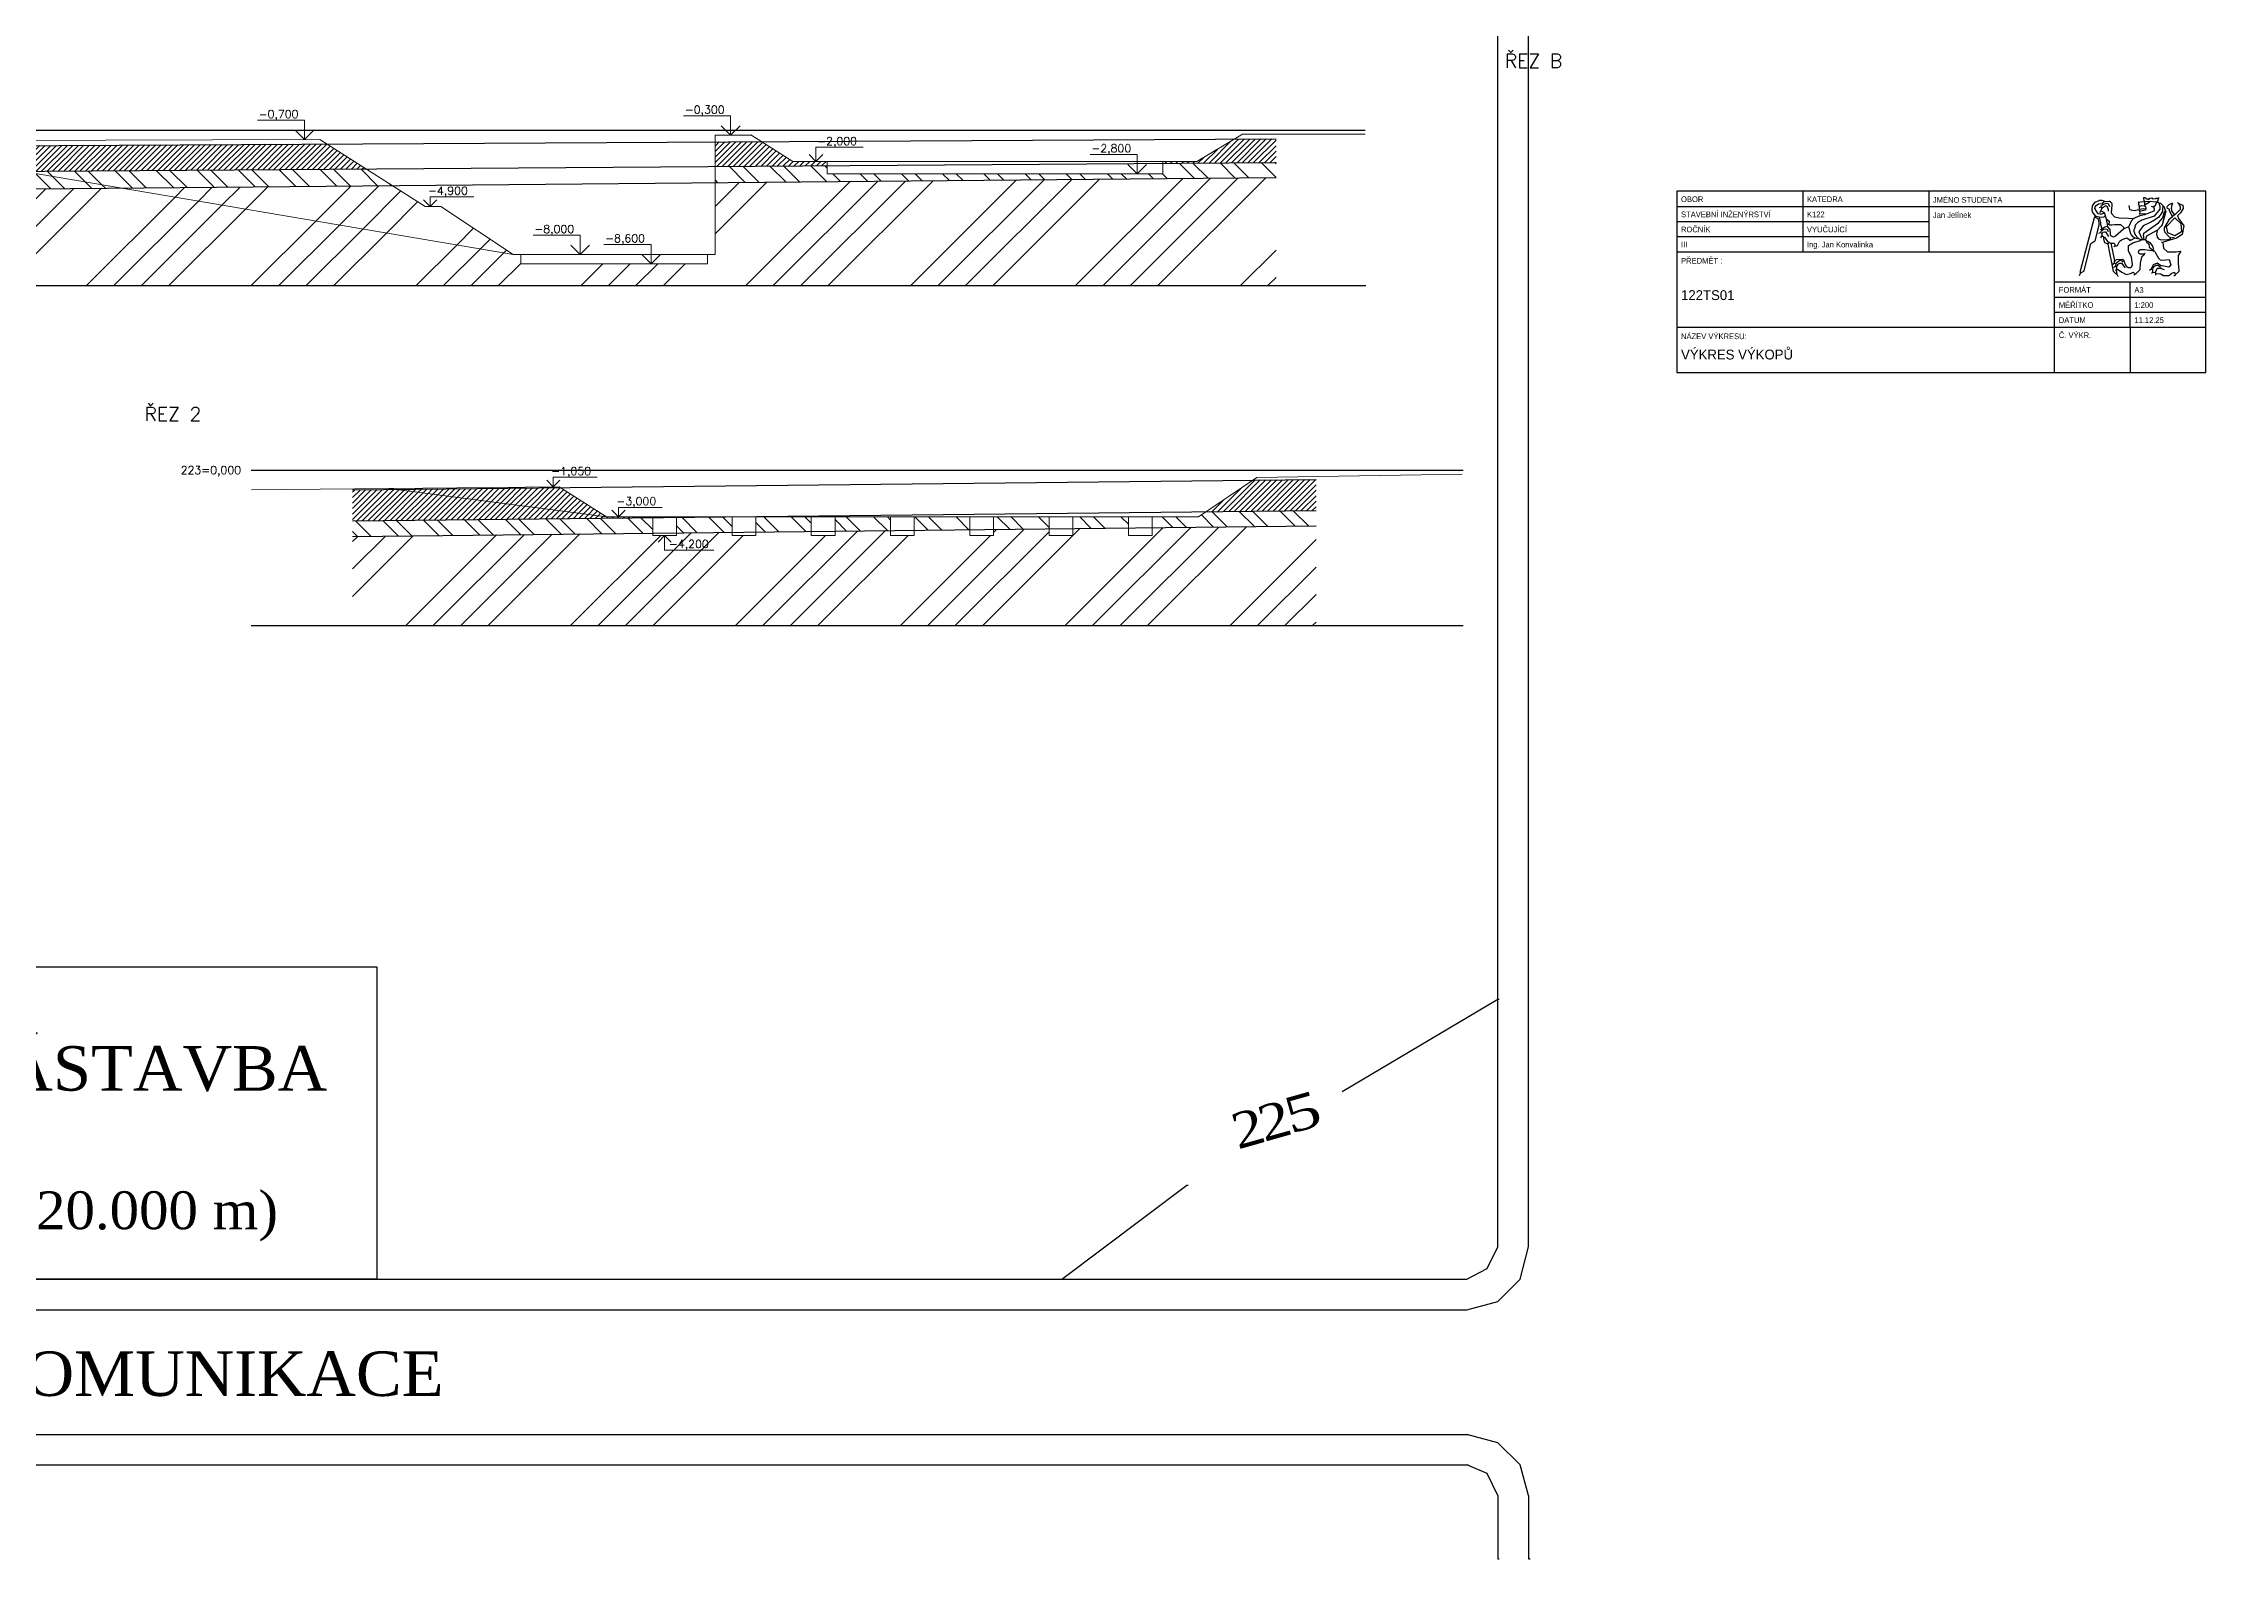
# Model space of a CAD drawing. Header units: millimetres. Extents: x -3518363 to 3223740, y -1530229 to 774657.
# Drawn here: x 628992 to 768130, y 104356 to 201897 of the extents above; entities that cross this region are included whole.
import ezdxf

# ---------------------------------------------------------------- set-up
doc = ezdxf.new("R2010")
doc.units = ezdxf.units.MM
doc.header["$LTSCALE"] = 15
doc.header["$MEASUREMENT"] = 0
doc.linetypes.add('ACAD_ISO10W100', pattern=[18, 12, -3, 0, -3])
doc.layers.get('0').update_dxf_attribs({"linetype": 'CONTINUOUS'})
for name, color, linetype in [('HRANICE ZEMINY', 200, 'CONTINUOUS'), ('RAMECEK', 7, 'CONTINUOUS'), ('ŘEZ bílá', 251, 'ACAD_ISO10W100')]:
    doc.layers.add(name, color=color, linetype=linetype)
for name, color, linetype, lineweight in [('texty', 255, 'CONTINUOUS', 15), ('ŘEZ', 11, 'ACAD_ISO10W100', 15), ('šrafy', 32, 'CONTINUOUS', 15)]:
    doc.layers.add(name, color=color, linetype=linetype, lineweight=lineweight)
doc.styles.add('ROMAN', font='roman')
doc.styles.add('romans', font='romans.shx')
doc.styles.add('TIMESNEWROMAN', font='times.ttf')

msp = doc.modelspace()

# ---------------------------------------------------------------- hatches: boundary and pattern name
at = {"layer": 'šrafy', "linetype": 'ByBlock', "lineweight": 20, "ltscale": 5}
h = msp.add_hatch(dxfattribs=at)
h.set_pattern_fill('ANSI31', color=256, scale=2000)
h.paths.add_polyline_path([(618273.285, 195255.932), (613450, 195230), (613450, 193546.607), (627725.806, 193649.003)])
h.paths.add_polyline_path([(675229.011, 195562.145), (672223.376, 195545.986), (672223.376, 193968.17), (679423.376, 194019.813), (679423.376, 194294.416), (677223.376, 194294.416)])
h.paths.add_polyline_path([(708310, 195740), (705629.555, 195725.589), (703223.376, 194294.416), (701023.376, 194294.416), (701023.376, 194174.743), (708310, 194227.008)])
h = msp.add_hatch(dxfattribs=at)
h.set_pattern_fill('ANSI31', color=256, scale=2000)
h.paths.add_polyline_path([(651680.867, 173186.735), (648893.376, 173156.607), (648893.376, 171156.607), (672746.462, 171414.416), (665223.376, 171414.416)])
h.paths.add_polyline_path([(710883.376, 173826.607), (706840.82, 173782.915), (703822.178, 171750.289), (710883.376, 171826.607)])
h.paths.add_polyline_path([(647234.467, 195411.637), (618273.285, 195255.932), (627725.806, 193649.003), (649768.517, 193807.108)])
h = msp.add_hatch(dxfattribs=at)
h.set_pattern_fill('ANSI32', color=256, scale=5000, angle=90)
h.paths.add_polyline_path([(627725.806, 193649.003), (613450, 193546.607), (613450, 192386.096), (634055.354, 192572.98)])
h.paths.add_polyline_path([(708310, 194227.008), (701023.376, 194174.743), (701023.376, 193494.416), (679423.376, 193494.416), (679423.376, 194019.813), (672223.376, 193968.17), (672223.376, 192919.152), (708310, 193246.447)])
h.paths.add_polyline_path([(668208.376, 171365.368), (648893.376, 171156.607), (648893.376, 170156.607), (668208.376, 170365.368)])
h.paths.add_polyline_path([(673308.376, 171414.416), (672746.462, 171414.416), (669738.376, 171381.904), (669738.376, 170381.904), (673308.376, 170420.489)])
h.paths.add_polyline_path([(678408.376, 171414.416), (674838.376, 171414.416), (674838.376, 170437.026), (678408.376, 170475.611)])
h.paths.add_polyline_path([(683508.376, 171414.416), (679938.376, 171414.416), (679938.376, 170492.148), (683508.376, 170530.733)])
h.paths.add_polyline_path([(688608.376, 171414.416), (685038.376, 171414.416), (685038.376, 170547.27), (688608.376, 170585.855)])
h.paths.add_polyline_path([(693708.376, 171414.416), (690138.376, 171414.416), (690138.376, 170602.391), (693708.376, 170640.977)])
h.paths.add_polyline_path([(698808.376, 171414.416), (695238.376, 171414.416), (695238.376, 170657.513), (698808.376, 170696.098)])
h.paths.add_polyline_path([(710883.376, 171826.607), (703822.178, 171750.289), (703323.376, 171414.416), (700338.376, 171414.416), (700338.376, 170712.635), (710883.376, 170826.607)])
h = msp.add_hatch(dxfattribs=at)
h.set_pattern_fill('ANSI32', color=256, scale=5000, angle=90)
h.paths.add_polyline_path([(649768.517, 193807.108), (627725.806, 193649.003), (634055.354, 192572.98), (651468.172, 192730.909)])
h = msp.add_hatch(dxfattribs=at)
h.set_pattern_fill('ANSI34', color=256, scale=10000)
h.paths.add_polyline_path([(634055.354, 192572.98), (613450, 192386.096), (613450, 186294.416), (708310, 186294.416), (708310, 193246.447), (672223.376, 192919.152), (672223.376, 188294.416), (671723.376, 188294.416), (671723.376, 187694.416), (659723.376, 187694.416), (659723.376, 188294.416), (659223.376, 188294.416)])
h.paths.add_polyline_path([(710883.376, 170826.607), (700338.376, 170712.635), (700338.376, 170214.416), (698808.376, 170214.416), (698808.376, 170696.098), (695238.376, 170657.513), (695238.376, 170214.416), (693708.376, 170214.416), (693708.376, 170640.977), (690138.376, 170602.391), (690138.376, 170214.416), (688608.376, 170214.416), (688608.376, 170585.855), (685038.376, 170547.27), (685038.376, 170214.416), (683508.376, 170214.416), (683508.376, 170530.733), (679938.376, 170492.148), (679938.376, 170214.416), (678408.376, 170214.416), (678408.376, 170475.611), (674838.376, 170437.026), (674838.376, 170214.416), (673308.376, 170214.416), (673308.376, 170420.489), (669738.376, 170381.904), (669738.376, 170214.416), (668208.376, 170214.416), (668208.376, 170365.368), (648893.376, 170156.607), (648893.376, 164414.416), (710883.376, 164414.416)])
h.paths.add_polyline_path([(669194.832, 169160.097), (672173.879, 169160.097), (672173.879, 170079.556), (669194.832, 170079.556)], flags=24)
h = msp.add_hatch(dxfattribs=at)
h.set_pattern_fill('ANSI34', color=256, scale=10000)
h.paths.add_polyline_path([(654570.542, 191397.416), (653574.172, 191397.416), (651468.172, 192730.909), (634055.354, 192572.98), (659223.376, 188294.416)])
h = msp.add_hatch(dxfattribs=at)
h.set_pattern_fill('ANSI31', color=256, scale=2000)
h.paths.add_polyline_path([(662270.124, 173301.186), (651680.867, 173186.735), (665223.376, 171414.416)])

# ---------------------------------------------------------------- linework, layer by layer
for p, q in [((572399.777, 112354.128), (720694.495, 112354.128)), ((572399.777, 110399.499), (720694.495, 110399.499))]:
    msp.add_line(p, q)
for points in [[(568336.205, 206459.298), (568336.205, 124441.972), (568876.298, 122358.748), (570316.552, 120918.493), (572399.777, 120378.401), (720591.624, 120378.401), (722571.971, 120918.493), (724012.232, 122358.748), (724552.318, 124441.972), (724552.318, 206459.298), (724655.202, 206459.298)], [(570316.552, 206459.298), (570316.552, 124441.972), (570959.522, 123027.436), (572399.777, 122358.748), (720591.624, 122358.748), (721903.283, 123027.436), (722571.971, 124441.972), (722571.971, 206459.298), (722674.855, 206459.298)], [(592409.016, 122358.748), (592409.016, 142445.141), (650456.388, 142445.141), (650456.388, 122358.748), (620442.535, 122358.748), (620442.535, 142445.141), (620442.535, 122358.748), (592409.016, 122358.748), (592511.894, 122358.748)], [(712567.351, 134420.881), (722571.971, 140361.922), (722674.855, 140361.922)], [(694538.459, 122358.748), (702562.731, 128402.673), (702665.603, 128402.673)], [(724552.318, 108419.145), (724012.232, 110399.499), (722571.971, 111814.035), (720591.624, 112354.128), (720694.495, 112354.128)], [(722571.971, 108419.145), (721903.283, 109833.681), (720591.624, 110399.499), (720694.495, 110399.499)], [(722571.971, 108419.145), (722571.971, 104355.573), (722674.855, 104355.573)], [(724552.318, 108419.145), (724552.318, 104355.573), (724655.202, 104355.573)]]:
    msp.add_lwpolyline(points)
at = {"layer": 'HRANICE ZEMINY', "linetype": 'ByBlock', "extrusion": (1.93959e-16, -3.39308e-16, -1)}
for p, q in [((613450, 195230), (708310, 195740)), ((613450, 193546.607), (708310, 194227.008)), ((613450, 192386.096), (708310, 193246.447)), ((648893.376, 173156.607), (710883.376, 173826.607)), ((648893.376, 171156.607), (710883.376, 171826.607)), ((648893.376, 170156.607), (710883.376, 170826.607))]:
    msp.add_line(p, q, dxfattribs=at)
at = {"layer": 'RAMECEK', "color": 0, "linetype": 'Continuous'}
for p, q in [((742201.741, 192370), (742201.741, 188480.859)), ((750304.407, 192328.924), (750304.407, 188439.784)), ((758406.922, 180702.427), (758406.922, 192370)), ((734099.226, 191397.752), (758406.922, 191397.752)), ((761299.464, 191334.362), (761368.392, 191354.033)), ((763849.229, 191373.725), (763839.382, 191216.336)), ((764193.789, 191698.343), (764193.789, 191481.94)), ((764626.948, 191403.232), (764745.087, 191373.725)), ((734099.226, 190425.505), (750304.407, 190425.505)), ((734099.226, 189453.257), (750304.407, 189453.257)), ((761250.253, 189681.744), (761358.545, 189721.086)), ((761348.699, 189908.006), (761427.451, 189927.677)), ((761811.387, 190262.129), (761890.15, 190262.129)), ((762864.771, 189967.019), (763160.098, 190075.21)), ((734099.226, 188480.859), (758406.922, 188480.859)), ((761880.303, 189052.157), (761821.233, 188993.144)), ((764223.318, 188373.416), (764183.942, 188353.722)), ((765257.009, 189111.194), (765365.291, 189081.664)), ((758406.922, 186536.213), (768130, 186536.213)), ((762352.849, 187261.797), (762333.156, 187251.961)), ((763268.461, 183619.169), (763268.461, 186536.213)), ((764617.101, 187360.175), (764518.666, 187261.797)), ((758406.922, 185563.815), (768130, 185563.815)), ((758406.922, 184591.568), (768130, 184591.568)), ((734099.226, 183619.169), (758406.922, 183619.169)), ((758406.922, 183619.169), (768130, 183619.169)), ((763268.461, 183619.169), (763268.461, 180702.427))]:
    msp.add_line(p, q, dxfattribs=at)
msp.add_lwpolyline([(768130, 192370), (734099.226, 192370), (734099.226, 180702.427), (768130, 180702.427)], close=True, dxfattribs=at)
for points in [[(760974.609, 190744.139), (760974.609, 190724.468), (761181.336, 190626.091), (761260.088, 190360.508), (761260.088, 190203.116), (761191.183, 189937.512), (761181.336, 189917.841), (761171.501, 189908.006), (761161.654, 189809.606), (761151.796, 189789.935), (761141.96, 189780.099), (761004.139, 189160.371), (760728.484, 188993.144), (760708.79, 188973.473), (760698.955, 188953.778), (760649.732, 188707.869), (760639.885, 188688.198), (760630.049, 188678.362), (760620.202, 188589.819), (760610.356, 188570.148), (760600.509, 188560.312), (760285.478, 187251.961), (760275.631, 187232.29), (760255.949, 187212.619), (760108.28, 187114.243), (760059.057, 187084.736), (759980.294, 186937.179)], [(760068.904, 187104.407), (760078.74, 187242.126), (760974.609, 190685.125), (760994.292, 190694.961)], [(761073.044, 190773.645), (761043.515, 190793.316), (760856.47, 191009.743), (760826.941, 191137.628), (760817.094, 191196.665), (760846.623, 191442.574), (761022.589, 191672.522), (761279.782, 191777.05), (761289.629, 191786.886), (761437.298, 191786.886), (761565.284, 191757.379), (761604.66, 191718.014), (761575.119, 191668.836), (761466.827, 191590.131), (761486.52, 191570.459), (761496.356, 191550.788), (761496.356, 191531.117), (761506.203, 191521.282), (761575.119, 191531.117), (761732.635, 191599.966), (761860.61, 191580.295), (761939.373, 191393.396)], [(761604.66, 190950.729), (761427.451, 190891.695), (761319.158, 190891.695), (761201.03, 190921.223), (761004.139, 191255.678), (761013.985, 191334.362), (761023.832, 191363.89), (761073.044, 191452.433), (761220.724, 191570.459), (761456.98, 191590.131)], [(761013.985, 190694.961), (761073.044, 190773.645), (761240.406, 190724.468), (761279.782, 190694.961), (761279.782, 190685.125), (761289.629, 190616.256), (761348.699, 190340.814), (761368.392, 190222.787), (761466.827, 189878.478), (761437.298, 189829.3), (761397.921, 189799.77), (761368.392, 189721.086), (761447.144, 189671.908), (761437.298, 189475.153), (761516.049, 189475.153), (761555.437, 189435.811), (761555.437, 189317.761), (761584.966, 189121.029), (761624.342, 189081.664), (761762.175, 189002.979), (761781.857, 189002.979), (761801.551, 188993.144), (761831.08, 188963.614), (761939.373, 188412.758), (762096.888, 187674.957), (762155.958, 187684.793), (762254.392, 187763.5), (762264.239, 187891.383), (762303.627, 187901.219), (762392.225, 187979.903), (762786.008, 188009.433), (762835.231, 187950.397), (762953.371, 187655.286), (762992.735, 187596.273), (763032.123, 187547.072), (763051.816, 187517.565), (763140.415, 187468.387), (763199.485, 187468.387), (763288.084, 187468.387), (763347.153, 187497.894), (763366.836, 187517.565), (763406.223, 187596.273), (763416.07, 187665.122), (763358.232, 188117.645), (763160.098, 188540.62), (763160.098, 188884.93), (763435.752, 189052.157), (763908.287, 189199.713), (763927.981, 189209.549), (763957.521, 189248.891)], [(761506.203, 191511.446), (761388.075, 191393.396), (761427.451, 191304.855), (761447.144, 191285.184), (761388.075, 191108.121), (761299.464, 190999.907)], [(761299.464, 190704.796), (761565.284, 190734.303), (761644.036, 190763.81)], [(761397.921, 191108.121), (761594.813, 190999.907), (761712.952, 190586.749), (761732.635, 190567.078), (761791.705, 190557.242), (761919.691, 190439.192), (761899.997, 190262.129), (761949.22, 190203.116), (762087.053, 190203.116), (762254.392, 190232.623), (762648.187, 190232.623), (762835.231, 190065.374), (762854.925, 189996.525), (762854.925, 189947.348), (762845.078, 189927.677), (762323.32, 189484.989), (762205.169, 189425.975), (762027.972, 189494.824), (762008.278, 189622.707), (761978.749, 189908.006), (761831.08, 190085.045), (761801.551, 190104.74)], [(761447.144, 191285.184), (761476.674, 191304.855), (761496.356, 191304.855), (761525.908, 191344.198), (761653.871, 191422.903), (761772.01, 191422.903), (761850.763, 191186.829), (761850.763, 191088.45)], [(761614.495, 191708.178), (761919.691, 191737.708), (761949.22, 191727.873), (762008.278, 191678.671), (762037.819, 191659), (762077.194, 191580.295), (762077.194, 191481.94), (762047.654, 190999.907), (762057.501, 190931.058), (762255.636, 190719.562), (762549.741, 190655.619), (763169.944, 190635.948), (763416.07, 190606.42), (763416.07, 190527.736), (763337.307, 190439.192), (763258.555, 190291.636), (763209.332, 190134.246), (763189.627, 190094.904), (763169.944, 190075.21), (763179.791, 190035.868), (763278.237, 189652.237), (763327.46, 189563.694), (763425.905, 189465.317), (763494.822, 189425.975), (763534.198, 189376.798), (763514.505, 189337.432), (763327.46, 189219.385), (763278.237, 189219.385), (763258.555, 189209.549), (763248.707, 189199.713), (763229.014, 189160.371)], [(763189.627, 191462.269), (763227.782, 191192.979), (763524.351, 191137.628), (763829.535, 191206.5), (763868.911, 191098.286)], [(764951.825, 191668.836), (764882.909, 191442.574), (764764.769, 191373.725), (764804.146, 191226.171), (764804.146, 191157.299), (764784.463, 191078.591), (764302.07, 190901.531), (764233.165, 190881.86), (764203.636, 190852.353), (764183.942, 190842.517), (763888.605, 190783.481), (763868.911, 190773.645), (763859.064, 190763.81), (763819.688, 190763.81), (763504.669, 190606.42), (763435.752, 190586.749)], [(765129.023, 191599.966), (765138.87, 191521.282), (765168.399, 191442.574), (765178.246, 191216.336), (764813.992, 190763.81), (764026.427, 190508.065), (763760.63, 190360.508), (763662.173, 190262.129), (763612.961, 190203.116), (763514.505, 189898.149), (763504.669, 189888.313), (763504.669, 189799.77), (763583.421, 189563.694), (763750.783, 189376.798), (763750.783, 189357.103), (763967.368, 189248.891), (764006.744, 189248.891), (764026.427, 189258.727), (764174.095, 189258.727), (764223.318, 189258.727), (764252.847, 189248.891), (764292.234, 189170.207), (764311.928, 189081.664), (764410.362, 189022.65), (764469.432, 188953.778), (764498.973, 188855.423), (764498.973, 188776.718), (764489.137, 188766.882), (764676.182, 188619.326), (764813.992, 188520.949), (764203.636, 188589.819), (763908.287, 188609.49), (763819.688, 188560.312), (763790.159, 188422.594), (763839.382, 188373.416), (763898.452, 188343.886), (764174.095, 188343.886), (764164.259, 188284.873), (764154.413, 188265.178), (763987.05, 188117.645), (763918.134, 187733.994), (763883.687, 187302.382), (763612.961, 187025.723), (763504.669, 186966.686)], [(763770.477, 191688.507), (763800.006, 191668.836), (763809.853, 191649.165), (763809.853, 191540.953), (763839.382, 191393.396), (764026.427, 191452.433), (764174.095, 191442.574), (764183.942, 191442.574), (764203.636, 191452.433)], [(763800.006, 191668.836), (763937.839, 191688.507), (764164.259, 191708.178)], [(765365.291, 191432.739), (765325.914, 191029.414), (765083.497, 190671.604), (764715.558, 190439.192), (764695.864, 190439.192), (764636.794, 190409.686), (764558.043, 190360.508), (764105.178, 190153.917), (763824.606, 189767.8), (764016.58, 189337.432), (764026.427, 189278.419)], [(764508.82, 191708.178), (764498.973, 191659), (764489.137, 191639.329), (764233.165, 191491.775), (764213.471, 191452.433), (764282.388, 191324.527), (764282.388, 191285.184), (764262.694, 191157.299), (763927.981, 191078.591), (763878.758, 191088.45), (763859.064, 190872.024)], [(763859.064, 191226.171), (764006.744, 191245.842), (764115.025, 191255.678), (764272.541, 191245.842)], [(763888.605, 190921.223), (764203.636, 190940.894), (764233.165, 190911.387)], [(764115.025, 191954.113), (764124.884, 191934.442), (764154.413, 191757.379), (764164.259, 191747.544), (764164.259, 191708.178), (764489.137, 191727.873), (764941.978, 191688.507), (764991.201, 191678.671)], [(764124.884, 191954.113), (764154.413, 191963.949), (764252.847, 191963.949), (764282.388, 191904.936), (764459.585, 191836.063), (764518.666, 191895.077), (764528.513, 191924.607), (764666.323, 191944.278), (764705.711, 191875.406), (764912.449, 191895.077), (764932.132, 191924.607), (765079.8, 191914.771), (765010.884, 191678.671), (765060.118, 191659), (765129.023, 191609.802), (765227.469, 191599.966), (765384.984, 191422.903), (765404.666, 191413.067), (765424.371, 191413.067), (765512.959, 191157.299), (765522.806, 191108.121), (765572.029, 191078.591), (765325.914, 190212.952), (765276.691, 190153.917), (765266.856, 190134.246), (765266.856, 190124.411), (765001.037, 189848.971), (764951.825, 189612.872), (765001.037, 189406.304), (765099.494, 189307.925), (765237.327, 189248.891), (765690.168, 189268.562), (765837.837, 189317.761), (765857.53, 189337.432), (765867.366, 189366.962), (766103.645, 189406.304)], [(764174.095, 189268.562), (764154.413, 189366.962), (764144.566, 189484.989), (764134.73, 189494.824), (764134.73, 189563.694), (764144.566, 189603.036), (764154.413, 189671.908), (764656.477, 190045.703), (764882.909, 190183.445), (765079.8, 190340.814), (765375.137, 190655.619), (765483.43, 191068.756), (765493.277, 191088.45), (765522.806, 191108.121)], [(765089.647, 191924.607), (765119.176, 191944.278), (765138.87, 191944.278)], [(766398.982, 191590.131), (766664.778, 191481.94), (766684.472, 191255.678), (766507.263, 190980.236), (766310.372, 190793.316), (766379.3, 190626.091), (766721.395, 190141.64), (766605.721, 189583.365), (766251.313, 189347.268), (765384.984, 189091.523), (765365.291, 189071.828), (765414.514, 188698.033), (765670.475, 188471.771), (766221.773, 188471.771), (766517.11, 188511.114), (766349.748, 188225.836), (766359.606, 187665.122), (766369.452, 187606.108), (766379.3, 187576.602), (766398.982, 187212.619), (766172.562, 186986.357), (766133.174, 186927.344), (766083.951, 186917.508)], [(766290.689, 191649.165), (766369.452, 191609.802), (766408.829, 191570.459), (766477.734, 191363.89), (766477.734, 191206.5), (766133.174, 190842.517), (766015.046, 190763.81), (765995.353, 190744.139), (765985.505, 190714.632), (765749.227, 190527.736), (765463.748, 190006.361), (765463.748, 189868.642), (765483.43, 189760.428), (765768.92, 189435.811), (765867.366, 189386.633)], [(766143.009, 190655.619), (766517.11, 190291.636), (766566.344, 189750.593), (766138.103, 189504.66), (765680.321, 189701.415), (765611.416, 190094.904), (766143.009, 190655.619)], [(765995.353, 190763.81), (765916.589, 190872.024), (765808.307, 191117.957), (765798.461, 191186.829), (765768.92, 191216.336), (765670.475, 191265.513), (765650.792, 191354.033), (765660.639, 191403.232), (765768.92, 191511.446), (765906.742, 191590.131), (765946.118, 191590.131), (765955.965, 191599.966), (765985.505, 191599.966), (765926.436, 191403.232), (765906.742, 191245.842), (765916.589, 191236.007), (765936.282, 191108.121), (766034.728, 190950.729), (766123.327, 190852.353)], [(761378.228, 189376.798), (761437.298, 189475.153)], [(761437.298, 189976.854), (761693.247, 190094.904), (761781.857, 190114.575)], [(761466.827, 189671.908), (761535.754, 189730.921), (761614.495, 189760.428), (761683.412, 189750.593), (761880.303, 189465.317)], [(761476.674, 189888.313), (761604.66, 189947.348), (761776.928, 189931.363), (761860.61, 189789.935)], [(761565.284, 189416.14), (761624.342, 189406.304), (761801.551, 189130.865), (762018.125, 189032.486), (762254.392, 187901.219)], [(761732.635, 190557.242), (761762.175, 190330.978), (761801.551, 190262.129), (761791.705, 190252.294), (761791.705, 190212.952), (761801.551, 190124.411)], [(762333.156, 188855.423), (762392.225, 188855.423), (762441.437, 188875.094), (762530.047, 189052.157), (762579.27, 189140.7), (762618.646, 189180.042), (762756.479, 189268.562), (763051.816, 189366.962), (763258.555, 189219.385)], [(763544.045, 189376.798), (763593.268, 189376.798), (763662.173, 189347.268), (763760.63, 189337.432)], [(764991.201, 189848.971), (764311.928, 189475.153), (764252.847, 189258.727)], [(762037.819, 189022.65), (762244.546, 189032.486), (762333.156, 188855.423), (762224.863, 188796.389)], [(762343.002, 187724.135), (762431.601, 187812.678), (762608.799, 187930.726), (762717.103, 187911.054), (762786.008, 187812.678)], [(764311.928, 189180.042), (764410.362, 189160.371), (764469.432, 189121.029), (764538.349, 189071.828), (764705.711, 188825.916), (764735.24, 188766.882), (764754.934, 188707.869), (764774.616, 188629.161)], [(764823.839, 188511.114), (764853.368, 188491.442), (764892.755, 188402.923), (765099.494, 188058.611), (765207.775, 187950.397), (765355.444, 187940.561), (765778.767, 187979.903), (765877.213, 187635.615), (765749.227, 187488.059), (765217.622, 187596.273), (765010.884, 187733.994), (764748.773, 187641.765), (764626.948, 187379.847), (764636.794, 187350.34), (764705.711, 187350.34), (764695.864, 187183.112), (764636.794, 187045.394)], [(762096.888, 187665.122), (762175.64, 187222.455), (762303.627, 187094.571), (762323.32, 187084.736), (762382.378, 187065.065)], [(762224.863, 187488.059), (762303.627, 187537.236)], [(762254.392, 187743.829), (762343.002, 187724.135), (762303.627, 187537.236), (762392.225, 187527.401), (762392.225, 187497.894), (762392.225, 187478.223), (762362.696, 187301.162), (762362.696, 187261.797), (762382.378, 187192.948), (762392.225, 187045.394), (762431.601, 186986.357), (762470.989, 186907.673), (762480.824, 186878.166)], [(762392.225, 187527.401), (762431.601, 187566.766), (762500.518, 187684.793), (762520.212, 187704.464), (762608.799, 187743.829), (762658.033, 187743.829), (762707.256, 187733.994), (762864.771, 187556.931), (762953.371, 187448.695)], [(762392.225, 187340.504), (762461.142, 187360.175), (762726.939, 187163.441), (763008.743, 187015.887), (763297.93, 187074.9), (763465.293, 187156.048), (763573.585, 187045.394), (763583.421, 187025.723)], [(764705.711, 187153.606), (764892.755, 187143.749), (764892.755, 186966.686)], [(764715.558, 187360.175), (764754.934, 187438.86), (764823.839, 187547.072), (764843.521, 187566.766), (764912.449, 187606.108), (764951.825, 187606.108), (765040.424, 187606.108), (765089.647, 187586.437), (765188.093, 187507.73), (765257.009, 187478.223)], [(764892.755, 187143.749), (764892.755, 187163.441), (765001.037, 187409.353), (765020.73, 187419.189), (765050.271, 187429.024), (765168.399, 187429.024), (765384.984, 187360.175), (765463.748, 187340.504)], [(764912.449, 187065.065), (764932.132, 187084.736), (765247.162, 187045.394), (765384.984, 186947.015), (765759.073, 186947.015), (765798.461, 186966.686), (765896.907, 187065.065), (765896.907, 187074.9), (766044.575, 187143.749), (766054.422, 187133.914), (766093.798, 187133.914), (766133.174, 187114.243), (766172.562, 186986.357)]]:
    msp.add_lwpolyline(points, dxfattribs=at)
at = {"layer": 'texty', "linetype": 'ByBlock', "lineweight": 20, "ltscale": 5}
for p, q in [((645799.97, 196940), (642770, 196940)), ((645799.97, 195691.938), (645197.492, 196294.416)), ((645799.97, 195691.938), (645799.97, 196940)), ((645799.97, 195691.938), (646402.448, 196294.416)), ((673220.003, 197226.413), (670190.033, 197226.413)), ((673220.003, 195978.351), (672617.525, 196580.83)), ((673220.003, 195978.351), (673220.003, 197226.413)), ((673220.003, 195978.351), (673822.481, 196580.83)), ((678710, 194294.416), (678710, 195200)), ((681739.97, 195200), (678710, 195200)), ((678710, 194294.416), (678277.208, 194727.208)), ((678710, 194294.416), (679142.792, 194727.208)), ((699380, 194742.478), (696350.03, 194742.478)), ((699380, 193494.416), (698777.522, 194096.894)), ((699380, 193494.416), (699380, 194742.478)), ((699380, 193494.416), (699982.478, 194096.894)), ((653880, 191397.416), (653453.708, 191823.708)), ((653880, 191397.416), (653880, 192010)), ((656700, 192010), (653880, 192010)), ((653880, 191397.416), (654306.292, 191823.708)), ((663540, 189542.478), (660510.03, 189542.478)), ((663540, 188294.416), (663540, 189542.478)), ((663540, 188294.416), (662937.522, 188896.894)), ((663540, 188294.416), (664142.478, 188896.894)), ((668100, 188942.478), (665070.03, 188942.478)), ((668100, 187694.416), (667497.522, 188296.894)), ((668100, 187694.416), (668100, 188942.478)), ((668100, 187694.416), (668702.478, 188296.894)), ((661809.971, 173352.86), (661809.971, 173965.444)), ((664629.971, 173965.444), (661809.971, 173965.444)), ((661809.971, 173352.86), (661383.679, 173779.152)), ((661809.971, 173352.86), (662236.263, 173779.152)), ((666000, 171414.416), (665573.708, 171840.708)), ((666000, 171414.416), (666000, 172027)), ((668820, 172027), (666000, 172027)), ((666000, 171414.416), (666426.292, 171840.708)), ((668973.376, 170214.416), (668547.084, 169788.124)), ((668973.376, 170214.416), (669399.668, 169788.124)), ((668973.376, 170214.416), (668973.376, 169272.584)), ((672130, 169272.584), (668973.376, 169272.584))]:
    msp.add_line(p, q, dxfattribs=at)
at = {"layer": 'ŘEZ', "linetype": 'ByBlock', "extrusion": (1.93959e-16, -3.39308e-16, -1)}
for p, q in [((646787.87, 195694.416), (608931.185, 195599.447)), ((616146.137, 195617.547), (659223.376, 188294.416)), ((653574.172, 191397.416), (646787.87, 195694.416)), ((672223.376, 195976.607), (674570.526, 195980.714)), ((672223.376, 195976.607), (672223.376, 188294.416)), ((674523.005, 196010.922), (677223.376, 194294.416)), ((706151.396, 196035.975), (703223.376, 194294.416)), ((706151.396, 196035.975), (714041.185, 196049.781)), ((706151.396, 196035.975), (714041.185, 196049.781)), ((677223.376, 194294.416), (703223.376, 194294.416)), ((679423.376, 193494.416), (679423.376, 194294.416)), ((701023.376, 193494.416), (679423.376, 193494.416)), ((701023.376, 194294.416), (701023.376, 193494.416)), ((654570.542, 191397.416), (653574.172, 191397.416)), ((654570.542, 191397.416), (659223.376, 188294.416)), ((672223.376, 188294.416), (659223.376, 188294.416)), ((659723.376, 188294.416), (659723.376, 187694.416)), ((671723.376, 188294.416), (671723.376, 187694.416)), ((671723.376, 187694.416), (659723.376, 187694.416)), ((707083.919, 173946.607), (703323.376, 171414.416)), ((707083.919, 173946.607), (720291.185, 174156.607)), ((651223.376, 173246.607), (642391.185, 173146.607)), ((662183.376, 173356.607), (651223.376, 173246.607)), ((651223.376, 173246.607), (665223.376, 171414.416)), ((662183.376, 173356.607), (665223.376, 171414.416)), ((662183.376, 173356.607), (665223.376, 171414.416)), ((665223.376, 171414.416), (703323.376, 171414.416)), ((668208.376, 171414.416), (668208.376, 170214.416)), ((669738.376, 171414.416), (669738.376, 170214.416)), ((673308.376, 171414.416), (673308.376, 170214.416)), ((673308.376, 171414.416), (673308.376, 170214.416)), ((674838.376, 171414.416), (674838.376, 170214.416)), ((674838.376, 171414.416), (674838.376, 170214.416)), ((678408.376, 171414.416), (678408.376, 170214.416)), ((678408.376, 171414.416), (678408.376, 170214.416)), ((679938.376, 171414.416), (679938.376, 170214.416)), ((679938.376, 171414.416), (679938.376, 170214.416)), ((683508.376, 171414.416), (683508.376, 170214.416)), ((683508.376, 171414.416), (683508.376, 170214.416)), ((685038.376, 171414.416), (685038.376, 170214.416)), ((685038.376, 171414.416), (685038.376, 170214.416)), ((688608.376, 171414.416), (688608.376, 170214.416)), ((688608.376, 171414.416), (688608.376, 170214.416)), ((690138.376, 171414.416), (690138.376, 170214.416)), ((690138.376, 171414.416), (690138.376, 170214.416)), ((693708.376, 171414.416), (693708.376, 170214.416)), ((693708.376, 171414.416), (693708.376, 170214.416)), ((695238.376, 171414.416), (695238.376, 170214.416)), ((695238.376, 171414.416), (695238.376, 170214.416)), ((698808.376, 171414.416), (698808.376, 170214.416)), ((700338.376, 171414.416), (700338.376, 170214.416)), ((668208.376, 170214.416), (669738.376, 170214.416)), ((673308.376, 170214.416), (674838.376, 170214.416)), ((673308.376, 170214.416), (674838.376, 170214.416)), ((678408.376, 170214.416), (679938.376, 170214.416)), ((678408.376, 170214.416), (679938.376, 170214.416)), ((683508.376, 170214.416), (685038.376, 170214.416)), ((683508.376, 170214.416), (685038.376, 170214.416)), ((688608.376, 170214.416), (690138.376, 170214.416)), ((688608.376, 170214.416), (690138.376, 170214.416)), ((693708.376, 170214.416), (695238.376, 170214.416)), ((693708.376, 170214.416), (695238.376, 170214.416)), ((698808.376, 170214.416), (700338.376, 170214.416))]:
    msp.add_line(p, q, dxfattribs=at)
at = {"layer": 'ŘEZ bílá', "color": 3, "linetype": 'ByBlock', "extrusion": (1.93959e-16, -3.39308e-16, -1)}
for p, q in [((608931.185, 196294.416), (714041.185, 196294.416)), ((642365.498, 174414.416), (720351.185, 174414.416))]:
    msp.add_line(p, q, dxfattribs=at)
at = {"layer": 'ŘEZ bílá', "color": 250, "linetype": 'ByBlock', "true_color": 0x1a1a1a, "extrusion": (1.93959e-16, -3.39308e-16, -1)}
for p, q in [((608931.185, 186294.416), (714091.185, 186294.416)), ((642365.498, 164414.416), (720351.185, 164414.416))]:
    msp.add_line(p, q, dxfattribs=at)

# ---------------------------------------------------------------- texts
at = {"attachment_point": 7, "style": 'TIMESNEWROMAN'}
for s, insert, char_height, width in [('\\W1.02;STÁVAJÍCÍ\\~ZÁSTAVBA', (600330.418, 134421.012), 2863.1607, 47179.17747), ('\\W1.03;(základová\\~spára\\~v\\~±\\~220.000\\~m)', (594286.492, 124776.454), 2433.70941, 49434.83592), ('\\W1.02;STÁVAJÍCÍ\\~KOMUNIKACE', (601204.855, 114771.867), 2863.1607, 53670.5873)]:
    msp.add_mtext(s, dxfattribs=dict(at, insert=insert, char_height=char_height, width=width))
at = {"char_height": 2289.8356, "attachment_point": 7, "rotation": 15.80019522, "style": 'TIMESNEWROMAN'}
for s, insert, width in [('\\W1.16;2', (707550.972, 131181.331), 3047.34523), ('\\W1.31;5', (709248.346, 131670.034), 3222.34108), ('\\W1.16;2', (705853.625, 130692.641), 3047.34523)]:
    msp.add_mtext(s, dxfattribs=dict(at, insert=insert, width=width))
at = {"layer": 'RAMECEK', "color": 0, "linetype": 'Continuous', "style": 'ROMAN'}
for s, height, p in [('OBOR', 364.6151, (734368.742, 191672.695)), ('KATEDRA', 364.6151, (742470.956, 191672.695)), ('JMÉNO STUDENTA', 364.61509, (750573.621, 191631.619)), ('STAVEBNÍ INŽENÝRSTVÍ', 364.61509, (734368.742, 190700.447)), ('K122', 364.6151, (742471.333, 190700.447)), ('Jan Jelínek', 364.61509, (750573.621, 190659.372)), ('ROČNÍK', 364.6151, (734368.742, 189728.2)), ('VYUČUJÍCÍ', 364.6151, (742470.956, 189728.2)), ('PŘEDMĚT :', 364.6151, (734368.742, 187713.914)), ('III', 364.6151, (734368.742, 188755.802)), ('Ing. Jan Konvalinka', 364.61509, (742471.257, 188755.802)), ('122TS01', 633.8253, (734368.742, 185367.783)), ('FORMÁT', 364.6151, (758676.438, 185838.758)), ('MĚŘÍTKO', 364.6151, (758676.438, 184866.209)), ('A3', 364.6151, (763537.977, 185838.758)), ('1:200', 364.6151, (763537.977, 184866.209)), ('DATUM', 364.6151, (758676.438, 183893.961)), ('11.12.25', 364.6151, (763537.977, 183893.961)), ('VÝKRES VÝKOPŮ', 633.82532, (734368.742, 181543.245)), ('NÁZEV VÝKRESU:', 364.61509, (734368.742, 182852.224)), ('Č. VÝKR.', 364.6151, (758676.438, 182921.563))]:
    msp.add_text(s, height=height, dxfattribs=at).set_placement(p)
at = {"layer": 'texty', "ltscale": 20, "extrusion": (1.93959e-16, -3.39308e-16, -1), "style": 'romans', "text_generation_flag": 2}
for s, height, p in [('ŘEZ B', 890.0917, (-723021.185, 200316.607)), ('-0,700', 514.897, (-642850, 197078.832)), ('-0,300', 514.897, (-670270.033, 197365.246)), ('-2,000', 514.897, (-678790, 195338.832)), ('-2,800', 514.897, (-696430.03, 194881.311)), ('-4,900', 514.897, (-653750.03, 192148.832)), ('-8,000', 514.897, (-660590.03, 189681.311)), ('-8,600', 514.897, (-665150.03, 189081.311)), ('ŘEZ 2', 890.0917, (-635501.185, 177586.607)), ('223=0,000', 514.897, (-637835.498, 174164.416)), ('-1,050', 514.897, (-661680.001, 174104.276)), ('-3,000', 514.897, (-665870.03, 172165.832)), ('-4,200', 514.897, (-669250, 169411.416))]:
    msp.add_text(s, height=height, dxfattribs=at).set_placement(p)

doc.saveas('drawing.dxf')
